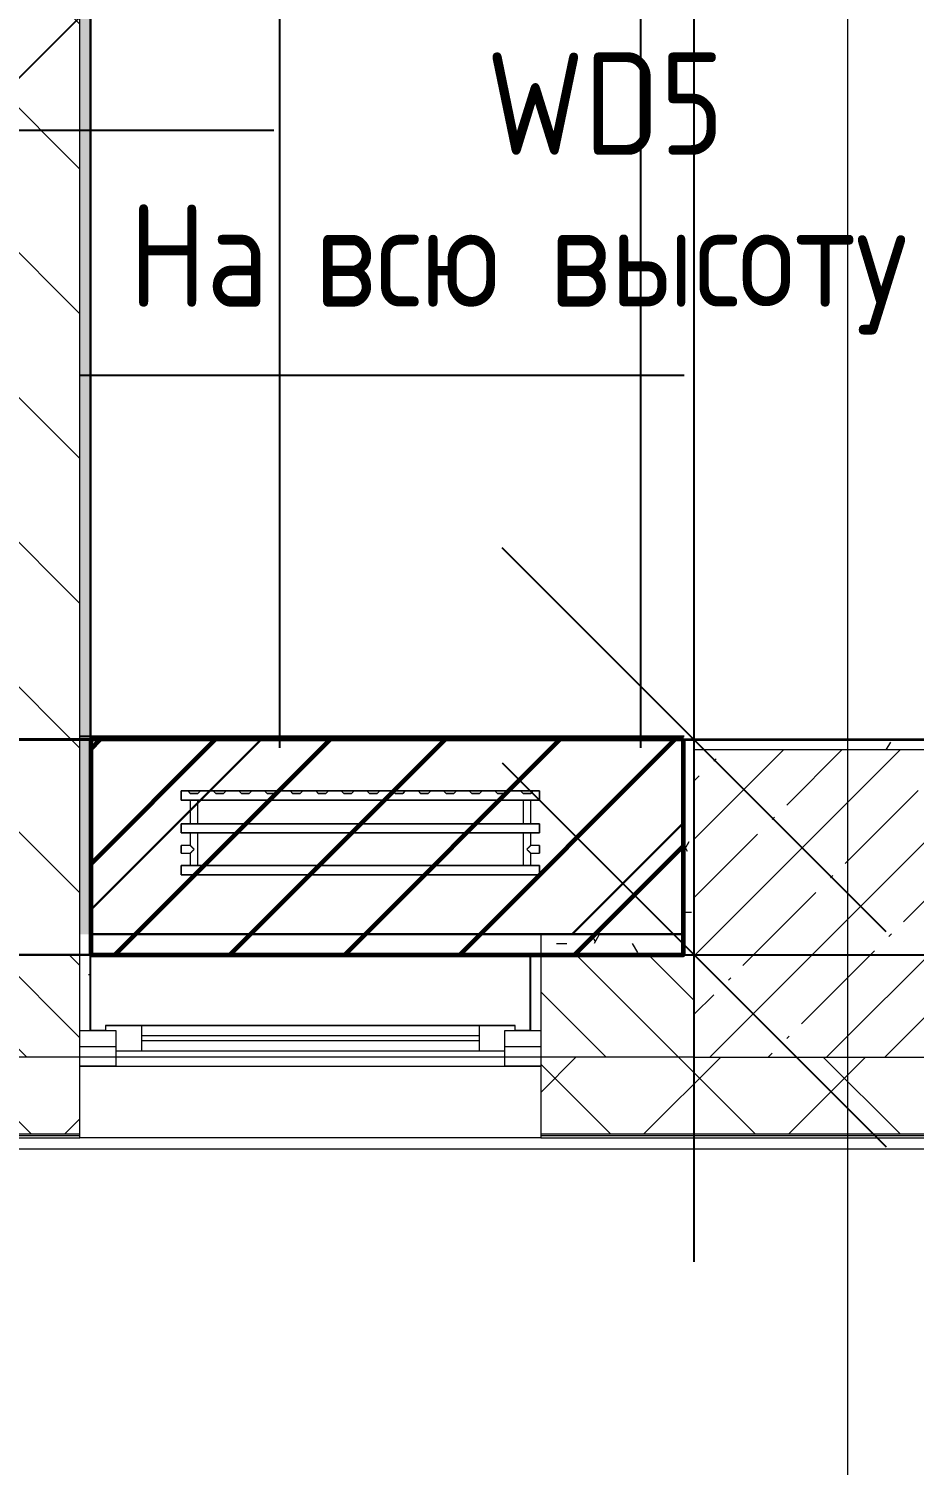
# Model space of a CAD drawing. Header units: millimetres. Extents: x -213911 to 415037, y -3642 to 107391.
# Drawn here: x 20675 to 22404, y -1034 to 1773 of the extents above; entities that cross this region are included whole.
import ezdxf

# ---------------------------------------------------------------- set-up
doc = ezdxf.new("R2010")
doc.units = ezdxf.units.MM
for name, color, linetype, lineweight in [('1)CF2', 3, 'Continuous', 30), ('5.5) Перег WD5', 3, 'Continuous', 40), ('7.6) CF6 монтаж НЗ', 182, 'Continuous', 50), ('7.7) CF4 монтаж НЗ', 134, 'Continuous', 60), ('A-FLOR', 7, 'Continuous', 9), ('A-GLAZ', 7, 'Continuous', 9), ('A-GLAZ-1', 7, 'Continuous', 5), ('A-WALL', 7, 'Continuous', 5), ('I-WALL', 7, 'Continuous', 5), ('S-COLS', 7, 'Continuous', 9), ('S-COLS-1', 7, 'Continuous', 5), ('Оси', 7, 'Continuous', 9)]:
    doc.layers.add(name, color=color, linetype=linetype, lineweight=lineweight)
doc.layers.add('3) CF4 монтаж', color=104, linetype='Continuous')
for name, color, linetype, lineweight, true_color in [('A-WALL-1', 9, 'Continuous', 5, 0x808080), ('A-WALL-FNSH-1', 9, 'Continuous', 5, 0x808080), ('M-EQPM-1', 7, 'Continuous', 9, 0xb2b2b2)]:
    doc.layers.add(name, color=color, linetype=linetype, lineweight=lineweight, true_color=true_color)
doc.styles.add('GOST Common_1', font='', dxfattribs={"width": 0.9, "height": 250})
doc.styles.add('ISOCPEUR_4', font='isocpeur.ttf', dxfattribs={"width": 0.9, "height": 1000})
doc.styles.get('GOST Common_1').set_extended_font_data('GOST Common')
doc.dimstyles.new('ISO-2_0_0_9К_Средний_округл2_1', dxfattribs={"dimscale": 304.8, "dimtxt": 995.981176, "dimasz": 2.46063, "dimexe": 1.968504, "dimexo": 0, "dimgap": 0, "dimtad": 1, "dimdec": 0, "dimrnd": 10, "dimzin": 0, "dimdsep": 46, "dimtxsty": 'ISOCPEUR_4', "dimblk1": 'OBLIQUE', "dimblk2": 'OBLIQUE', "dimsah": 1, "dimcen": 0.09, "dimdle": 1.968504, "dimazin": 0, "dimtfac": 1, "dimtdec": 4, "dimtix": 1, "dimtmove": 0, "dimatfit": 3, "dimfxl": 1, "dimtvp": 1, "dimtolj": 1, "dimtzin": 0, "dimarcsym": 2})
pattern_1 = [(0, (64.7, -136.06), (243.84, 60.96), [20.117, -162.763, 20.117, -162.763, -975.36]), (0, (64.7, -136.06), (243.84, 60.96), [-365.76, 20.117, -345.643, 20.117, -162.763, -426.72]), (0, (64.7, -136.06), (243.84, 60.96), [-914.4, 20.117, -101.803, 20.117, -284.683]), (120, (156.14, -105.58), (-174.71291, 180.69163), [20.117, -162.763, 20.117, -162.763, -975.36]), (120, (156.14, -105.58), (-174.71291, 180.69163), [-365.76, 20.117, -345.643, 20.117, -162.763, -426.72]), (120, (156.14, -105.58), (-174.71291, 180.69163), [-914.4, 20.117, -101.803, 20.117, -284.683]), (240, (186.62, 16.34), (-69.12709, -241.65163), [20.117, -162.763, 20.117, -162.763, -975.36]), (240, (186.62, 16.34), (-69.12709, -241.65163), [-365.76, 20.117, -345.643, 20.117, -162.763, -426.72]), (240, (186.62, 16.34), (-69.12709, -241.65163), [-914.4, 20.117, -101.803, 20.117, -284.683])]

# ---------------------------------------------------------------- blocks, each defined once
blk = doc.blocks.new('120_Окно_СКБ_1Ст - 120_Окно_СКБ_1Ст 900х2500_h_-V46-Объем проектирования 1 этажа')
at = {"layer": 'A-GLAZ'}
for p, q in [((-450, -127), (-450, -57)), ((-450, -57), (-380, -57)), ((-380, -57), (-380, -127)), ((380, -127), (380, -57)), ((380, -57), (450, -57)), ((450, -57), (450, -127)), ((380, -87), (-380, -87)), ((-380, -87), (-380, -127)), ((-330, -137), (-330, -87)), ((330, -137), (330, -87)), ((380, -127), (380, -87)), ((-380, -127), (-450, -127)), ((-380, -127), (-400, -127)), ((-400, -127), (-400, -137)), ((-400, -137), (400, -137)), ((400, -137), (-400, -137)), ((450, -127), (380, -127)), ((400, -127), (380, -127)), ((400, -137), (400, -127))]:
    blk.add_line(p, q, dxfattribs=at)
at = {"layer": 'A-GLAZ-1'}
for p, q in [((450, -57), (-450, -57)), ((-330, -107), (330, -107)), ((-430, -127), (-400, -127)), ((330, -117), (-330, -117)), ((400, -127), (430, -127))]:
    blk.add_line(p, q, dxfattribs=at)
blk = doc.blocks.new('BSC_Колонна _Прямоугольная - 600х600-V154-Объем проектирования 1 этажа')
at = {"layer": 'S-COLS-1'}
h = blk.add_hatch(dxfattribs=at)
h.set_pattern_fill('FP_156', color=256, style=0, pattern_type=2)
h.set_pattern_definition([(45, (-22210, -200), (-114.0493, 114.0493), []), (45, (-22095.95, -200), (-114.0493, 114.0493), [201.613, -40.323, 6.706, -33.617])])
h.paths.add_polyline_path([(300, -300), (300, 300), (-300, 300), (-300, -300)])
for p, q in [((300, 300), (-300, 300)), ((-300, 300), (-300, -300)), ((300, -300), (300, 300)), ((-300, -300), (300, -300))]:
    blk.add_line(p, q, dxfattribs=at)
blk = doc.blocks.new('radiator_prado_classic_z_tip_30_po exemplyaru - Classic Z Тип 30-500-30677900-Объем проектирования 1 этажа')
at = {"layer": 'M-EQPM-1'}
for p, q in [((0, 228), (0, 210)), ((700, 228), (0, 228)), ((0, 210), (0, 228)), ((0, 228), (12.5, 228)), ((12.5, 228), (37.5, 228)), ((37.5, 228), (12.5, 228)), ((12.5, 228), (37.5, 228)), ((12.5, 228), (17.5, 223)), ((12.5, 228), (17.5, 223)), ((32.5, 223), (37.5, 228)), ((37.5, 228), (32.5, 223)), ((37.5, 228), (62.5, 228)), ((62.5, 228), (87.5, 228)), ((87.5, 228), (62.5, 228)), ((62.5, 228), (87.5, 228)), ((62.5, 228), (67.5, 223)), ((62.5, 228), (67.5, 223)), ((82.5, 223), (87.5, 228)), ((87.5, 228), (82.5, 223)), ((87.5, 228), (112.5, 228)), ((112.5, 228), (137.5, 228)), ((137.5, 228), (112.5, 228)), ((112.5, 228), (137.5, 228)), ((112.5, 228), (117.5, 223)), ((112.5, 228), (117.5, 223)), ((132.5, 223), (137.5, 228)), ((137.5, 228), (132.5, 223)), ((137.5, 228), (162.5, 228)), ((162.5, 228), (187.5, 228)), ((187.5, 228), (162.5, 228)), ((162.5, 228), (187.5, 228)), ((162.5, 228), (167.5, 223)), ((162.5, 228), (167.5, 223)), ((182.5, 223), (187.5, 228)), ((187.5, 228), (182.5, 223)), ((187.5, 228), (212.5, 228)), ((212.5, 228), (237.5, 228)), ((237.5, 228), (212.5, 228)), ((212.5, 228), (237.5, 228)), ((212.5, 228), (217.5, 223)), ((212.5, 228), (217.5, 223)), ((232.5, 223), (237.5, 228)), ((237.5, 228), (232.5, 223)), ((237.5, 228), (262.5, 228)), ((262.5, 228), (287.5, 228)), ((287.5, 228), (262.5, 228)), ((262.5, 228), (287.5, 228)), ((262.5, 228), (267.5, 223)), ((262.5, 228), (267.5, 223)), ((282.5, 223), (287.5, 228)), ((287.5, 228), (282.5, 223)), ((287.5, 228), (312.5, 228)), ((312.5, 228), (337.5, 228)), ((337.5, 228), (312.5, 228)), ((312.5, 228), (337.5, 228)), ((312.5, 228), (317.5, 223)), ((312.5, 228), (317.5, 223)), ((332.5, 223), (337.5, 228)), ((337.5, 228), (332.5, 223)), ((337.5, 228), (362.5, 228)), ((362.5, 228), (387.5, 228)), ((387.5, 228), (362.5, 228)), ((362.5, 228), (387.5, 228)), ((362.5, 228), (367.5, 223)), ((362.5, 228), (367.5, 223)), ((382.5, 223), (387.5, 228)), ((387.5, 228), (382.5, 223)), ((387.5, 228), (412.5, 228)), ((412.5, 228), (437.5, 228)), ((437.5, 228), (412.5, 228)), ((412.5, 228), (437.5, 228)), ((412.5, 228), (417.5, 223)), ((412.5, 228), (417.5, 223)), ((432.5, 223), (437.5, 228)), ((437.5, 228), (432.5, 223)), ((437.5, 228), (462.5, 228)), ((462.5, 228), (487.5, 228)), ((487.5, 228), (462.5, 228)), ((462.5, 228), (487.5, 228)), ((462.5, 228), (467.5, 223)), ((462.5, 228), (467.5, 223)), ((482.5, 223), (487.5, 228)), ((487.5, 228), (482.5, 223)), ((487.5, 228), (512.5, 228)), ((512.5, 228), (537.5, 228)), ((537.5, 228), (512.5, 228)), ((512.5, 228), (537.5, 228)), ((512.5, 228), (517.5, 223)), ((512.5, 228), (517.5, 223)), ((532.5, 223), (537.5, 228)), ((537.5, 228), (532.5, 223)), ((537.5, 228), (562.5, 228)), ((562.5, 228), (587.5, 228)), ((587.5, 228), (562.5, 228)), ((562.5, 228), (587.5, 228)), ((562.5, 228), (567.5, 223)), ((562.5, 228), (567.5, 223)), ((582.5, 223), (587.5, 228)), ((587.5, 228), (582.5, 223)), ((587.5, 228), (612.5, 228)), ((612.5, 228), (637.5, 228)), ((637.5, 228), (612.5, 228)), ((612.5, 228), (637.5, 228)), ((612.5, 228), (617.5, 223)), ((617.5, 223), (612.5, 228)), ((632.5, 223), (637.5, 228)), ((637.5, 228), (632.5, 223)), ((637.5, 228), (662.5, 228)), ((662.5, 228), (687.5, 228)), ((687.5, 228), (662.5, 228)), ((662.5, 228), (687.5, 228)), ((662.5, 228), (667.5, 223)), ((662.5, 228), (667.5, 223)), ((682.5, 223), (687.5, 228)), ((687.5, 228), (682.5, 223)), ((689.2, 228), (700, 228)), ((700, 210), (700, 228)), ((700, 228), (700, 210)), ((0, 210), (700, 210)), ((17.8, 210), (0, 210)), ((32.5, 223), (17.5, 223)), ((17.5, 223), (32.5, 223)), ((17.5, 210), (17.5, 164)), ((17.5, 210), (17.5, 164)), ((17.8, 210), (17.5, 210)), ((17.5, 210), (17.8, 210)), ((17.8, 210), (17.5, 210)), ((17.5, 210), (32.5, 210)), ((32.2, 210), (17.8, 210)), ((17.8, 210), (32.2, 210)), ((32.2, 210), (17.8, 210)), ((32.5, 210), (32.2, 210)), ((32.2, 210), (32.5, 210)), ((32.5, 210), (32.2, 210)), ((667.8, 210), (32.2, 210)), ((32.5, 164), (32.5, 210)), ((32.5, 164), (32.5, 210)), ((82.5, 223), (67.5, 223)), ((67.5, 223), (82.5, 223)), ((132.5, 223), (117.5, 223)), ((117.5, 223), (132.5, 223)), ((182.5, 223), (167.5, 223)), ((167.5, 223), (182.5, 223)), ((232.5, 223), (217.5, 223)), ((217.5, 223), (232.5, 223)), ((282.5, 223), (267.5, 223)), ((267.5, 223), (282.5, 223)), ((332.5, 223), (317.5, 223)), ((317.5, 223), (332.5, 223)), ((382.5, 223), (367.5, 223)), ((367.5, 223), (382.5, 223)), ((432.5, 223), (417.5, 223)), ((417.5, 223), (432.5, 223)), ((482.5, 223), (467.5, 223)), ((467.5, 223), (482.5, 223)), ((532.5, 223), (517.5, 223)), ((517.5, 223), (532.5, 223)), ((582.5, 223), (567.5, 223)), ((567.5, 223), (582.5, 223)), ((632.5, 223), (617.5, 223)), ((617.5, 223), (632.5, 223)), ((682.5, 223), (667.5, 223)), ((667.5, 223), (682.5, 223)), ((667.5, 210), (667.5, 164)), ((667.5, 210), (667.5, 164)), ((667.8, 210), (667.5, 210)), ((667.5, 210), (682.5, 210)), ((667.8, 210), (667.5, 210)), ((667.5, 210), (667.8, 210)), ((668.5, 210), (667.8, 210)), ((682.2, 210), (667.8, 210)), ((667.8, 210), (682.2, 210)), ((671.2, 210), (668.5, 210)), ((673.1, 210), (671.2, 210)), ((682.2, 210), (673.1, 210)), ((682.5, 210), (682.2, 210)), ((682.5, 210), (682.2, 210)), ((682.2, 210), (682.5, 210)), ((700, 210), (682.2, 210)), ((682.5, 164), (682.5, 210)), ((682.5, 164), (682.5, 210)), ((700, 164), (0, 164)), ((0, 164), (0, 146)), ((0, 146), (0, 164)), ((0, 164), (17.8, 164)), ((0, 146), (700, 146)), ((18.5, 146), (0, 146)), ((17.8, 164), (17.5, 164)), ((17.5, 164), (17.8, 164)), ((17.8, 164), (17.5, 164)), ((17.5, 164), (32.5, 164)), ((17.5, 146), (17.5, 121.5)), ((17.5, 146), (17.5, 121.5)), ((17.5, 146), (18.5, 146)), ((18.5, 146), (17.5, 146)), ((17.5, 146), (18.5, 146)), ((32.5, 146), (17.5, 146)), ((32.2, 164), (17.8, 164)), ((17.8, 164), (32.2, 164)), ((32.2, 164), (17.8, 164)), ((18.5, 146), (32.2, 146)), ((32.2, 146), (18.5, 146)), ((18.5, 146), (32.2, 146)), ((32.5, 164), (32.2, 164)), ((32.2, 164), (32.5, 164)), ((32.5, 164), (32.2, 164)), ((32.2, 164), (667.8, 164)), ((32.2, 146), (32.5, 146)), ((32.5, 146), (32.2, 146)), ((32.2, 146), (32.5, 146)), ((667.8, 146), (32.2, 146)), ((32.5, 82), (32.5, 146)), ((32.5, 82), (32.5, 146)), ((667.8, 164), (667.5, 164)), ((667.5, 164), (682.5, 164)), ((667.8, 164), (667.5, 164)), ((667.5, 164), (667.8, 164)), ((667.5, 146), (667.5, 82)), ((667.5, 146), (667.5, 82)), ((667.5, 146), (667.8, 146)), ((682.5, 146), (667.5, 146)), ((667.5, 146), (667.8, 146)), ((667.8, 146), (667.5, 146)), ((675, 164), (667.8, 164)), ((682.2, 164), (667.8, 164)), ((667.8, 164), (682.2, 164)), ((667.8, 146), (675, 146)), ((667.8, 146), (681.5, 146)), ((681.5, 146), (667.8, 146)), ((678.7, 164), (675, 164)), ((675, 146), (681.5, 146)), ((682.2, 164), (678.7, 164)), ((681.5, 146), (682.5, 146)), ((681.5, 146), (682.5, 146)), ((682.5, 146), (681.5, 146)), ((700, 146), (681.5, 146)), ((682.5, 164), (682.2, 164)), ((682.5, 164), (682.2, 164)), ((682.2, 164), (682.5, 164)), ((682.2, 164), (700, 164)), ((682.5, 121.5), (682.5, 146)), ((682.5, 121.5), (682.5, 146)), ((700, 146), (700, 164)), ((700, 164), (700, 146)), ((17.5, 121.5), (0, 121.5)), ((17.5, 121.5), (0, 121.5)), ((0, 121.5), (0, 120.5)), ((0, 106.5), (0, 121.5)), ((0, 120.5), (0, 107.5)), ((0, 120.5), (0, 119.3)), ((0, 114), (0, 120.5)), ((0, 120.5), (0, 120.5)), ((0, 119.3), (0, 117.8)), ((0, 117.8), (0, 114)), ((0, 114), (0, 110.3)), ((0, 107.5), (0, 114)), ((700, 121.5), (682.5, 121.5)), ((700, 121.5), (682.5, 121.5)), ((700, 121.5), (700, 106.5)), ((700, 120.5), (700, 121.5)), ((700, 121.5), (700, 120.5)), ((700, 120.5), (700, 121.5)), ((700, 107.5), (700, 120.5)), ((700, 120.5), (700, 107.5)), ((700, 107.5), (700, 120.5)), ((0, 110.3), (0, 108.7)), ((0, 108.7), (0, 107.5)), ((0, 107.5), (0, 106.5)), ((0, 107.5), (0, 107.5)), ((0, 106.5), (17.5, 106.5)), ((0, 106.5), (17.5, 106.5)), ((17.5, 106.5), (17.5, 82)), ((17.5, 106.5), (17.5, 82)), ((682.5, 82), (682.5, 106.5)), ((682.5, 106.5), (700, 106.5)), ((682.5, 82), (682.5, 106.5)), ((682.5, 106.5), (700, 106.5)), ((700, 106.5), (700, 107.5)), ((700, 107.5), (700, 106.5)), ((700, 106.5), (700, 107.5)), ((700, 82), (0, 82)), ((0, 82), (0, 64)), ((0, 64), (0, 82)), ((0, 82), (18.5, 82)), ((700, 64), (0, 64)), ((0, 64), (700, 64)), ((18.5, 82), (17.5, 82)), ((17.5, 82), (18.5, 82)), ((18.5, 82), (17.5, 82)), ((17.5, 82), (32.5, 82)), ((32.2, 82), (18.5, 82)), ((18.5, 82), (32.2, 82)), ((32.2, 82), (18.5, 82)), ((32.5, 82), (32.2, 82)), ((32.2, 82), (32.5, 82)), ((32.5, 82), (32.2, 82)), ((32.2, 82), (667.8, 82)), ((667.8, 82), (667.5, 82)), ((667.5, 82), (682.5, 82)), ((667.8, 82), (667.5, 82)), ((667.5, 82), (667.8, 82)), ((669.7, 82), (667.8, 82)), ((681.5, 82), (667.8, 82)), ((667.8, 82), (681.5, 82)), ((681.5, 82), (669.7, 82)), ((682.5, 82), (681.5, 82)), ((682.5, 82), (681.5, 82)), ((681.5, 82), (682.5, 82)), ((681.5, 82), (700, 82)), ((700, 64), (700, 82)), ((700, 82), (700, 64))]:
    blk.add_line(p, q, dxfattribs=at)
for points, knots in [([(18.5, 120.5), (18.4, 120.6), (18.3, 120.7), (18.1, 120.9), (17.9, 121.1), (17.8, 121.2), (17.7, 121.3), (17.5, 121.5), (17.5, 121.5), (17.5, 121.5)], [0.7142857, 0.7142857, 0.7142857, 0.7142857, 0.75, 0.7857143, 0.8214286, 0.8571429, 0.8928571, 0.9285714, 1, 1, 1, 1]), ([(17.5, 121.5), (17.5, 121.5), (17.5, 121.5), (17.7, 121.3), (17.8, 121.2), (17.9, 121.1), (18.1, 120.9), (18.3, 120.7), (18.4, 120.6), (18.5, 120.5)], [0, 0, 0, 0, 0.0714286, 0.1071429, 0.1428571, 0.1785714, 0.2142857, 0.25, 0.2857143, 0.2857143, 0.2857143, 0.2857143]), ([(17.5, 121.5), (17.5, 121.5), (17.5, 121.5), (17.7, 121.3), (17.8, 121.2), (17.9, 121.1), (18.1, 120.9), (18.3, 120.7), (18.4, 120.6), (18.5, 120.5)], [0, 0, 0, 0, 0.0714286, 0.1071429, 0.1428571, 0.1785714, 0.2142857, 0.25, 0.2857143, 0.2857143, 0.2857143, 0.2857143]), ([(25, 114), (24.5, 114.5), (23.6, 115.4), (22.4, 116.6), (21.6, 117.4), (21.1, 117.9), (20.8, 118.2), (20.5, 118.5), (20.2, 118.8), (19.8, 119.1), (19.6, 119.4), (19.3, 119.7), (19, 120), (18.7, 120.3), (18.5, 120.5), (18.3, 120.7), (18.1, 120.9), (17.9, 121.1), (17.8, 121.2), (17.7, 121.3), (17.5, 121.5), (17.5, 121.5), (17.5, 121.5)], [0, 0, 0, 0, 0.142857, 0.285714, 0.357143, 0.392857, 0.428571, 0.464286, 0.5, 0.535714, 0.571429, 0.607143, 0.642857, 0.678571, 0.714286, 0.75, 0.785714, 0.821429, 0.857143, 0.892857, 0.928571, 1, 1, 1, 1]), ([(17.5, 106.5), (17.5, 106.5), (17.5, 106.5), (17.7, 106.7), (17.8, 106.8), (17.9, 106.9), (18.1, 107.1), (18.3, 107.3), (18.5, 107.5), (18.7, 107.7), (19, 108), (19.3, 108.3), (19.6, 108.6), (19.8, 108.9), (20.3, 109.3), (20.7, 109.7), (21.1, 110.1), (21.6, 110.6), (22.4, 111.4), (23.6, 112.6), (24.5, 113.5), (25, 114)], [0, 0, 0, 0, 0.071429, 0.107143, 0.142857, 0.178571, 0.214286, 0.25, 0.285714, 0.321429, 0.357143, 0.392857, 0.428571, 0.464286, 0.5, 0.571429, 0.607143, 0.642857, 0.714286, 0.857143, 1, 1, 1, 1]), ([(22.1, 116.9), (21.9, 117.1), (21.6, 117.4), (21.1, 117.9), (20.8, 118.2), (20.5, 118.5), (20.2, 118.8), (19.9, 119.2), (19.7, 119.3), (19.6, 119.4)], [0.2857143, 0.2857143, 0.2857143, 0.2857143, 0.3571429, 0.3928571, 0.4285714, 0.4642857, 0.5, 0.5357143, 0.5714286, 0.5714286, 0.5714286, 0.5714286]), ([(19.6, 119.4), (19.7, 119.3), (19.9, 119.2), (20.3, 118.7), (20.7, 118.3), (21.1, 117.9), (21.6, 117.4), (21.9, 117.1), (22.1, 116.9)], [0.4285714, 0.4285714, 0.4285714, 0.4285714, 0.4642857, 0.5, 0.5714286, 0.6071429, 0.6428571, 0.7142857, 0.7142857, 0.7142857, 0.7142857]), ([(19.6, 119.4), (19.7, 119.3), (19.8, 119.1), (20.3, 118.7), (20.7, 118.3), (21.1, 117.9), (21.6, 117.4), (21.9, 117.1), (22.1, 116.9)], [0.4285714, 0.4285714, 0.4285714, 0.4285714, 0.4642857, 0.5, 0.5714286, 0.6071429, 0.6428571, 0.7142857, 0.7142857, 0.7142857, 0.7142857]), ([(675, 114), (675.5, 114.5), (676.4, 115.4), (677.6, 116.6), (678.4, 117.4), (678.9, 117.9), (679.2, 118.2), (679.5, 118.5), (679.8, 118.8), (680.1, 119.2), (680.4, 119.4), (680.7, 119.7), (681, 120), (681.3, 120.3), (681.5, 120.5), (681.7, 120.7), (681.9, 120.9), (682.1, 121.1), (682.2, 121.2), (682.3, 121.3), (682.5, 121.5), (682.5, 121.5), (682.5, 121.5)], [0, 0, 0, 0, 0.142857, 0.285714, 0.357143, 0.392857, 0.428571, 0.464286, 0.5, 0.535714, 0.571429, 0.607143, 0.642857, 0.678571, 0.714286, 0.75, 0.785714, 0.821429, 0.857143, 0.892857, 0.928571, 1, 1, 1, 1]), ([(682.5, 106.5), (682.5, 106.5), (682.5, 106.5), (682.3, 106.7), (682.2, 106.8), (682.1, 106.9), (681.9, 107.1), (681.7, 107.3), (681.5, 107.5), (681.3, 107.7), (681, 108), (680.7, 108.3), (680.4, 108.6), (680.1, 108.8), (679.7, 109.3), (679.3, 109.7), (678.9, 110.1), (678.4, 110.6), (677.6, 111.4), (676.4, 112.6), (675.5, 113.5), (675, 114)], [0, 0, 0, 0, 0.071429, 0.107143, 0.142857, 0.178571, 0.214286, 0.25, 0.285714, 0.321429, 0.357143, 0.392857, 0.428571, 0.464286, 0.5, 0.571429, 0.607143, 0.642857, 0.714286, 0.857143, 1, 1, 1, 1]), ([(680.4, 119.4), (680.3, 119.3), (680.1, 119.2), (679.7, 118.7), (679.3, 118.3), (678.9, 117.9), (678.4, 117.4), (678.1, 117.1), (677.9, 116.9)], [0.4285714, 0.4285714, 0.4285714, 0.4285714, 0.4642857, 0.5, 0.5714286, 0.6071429, 0.6428571, 0.7142857, 0.7142857, 0.7142857, 0.7142857]), ([(680.4, 119.4), (680.3, 119.3), (680.1, 119.2), (679.7, 118.7), (679.3, 118.3), (678.9, 117.9), (678.4, 117.4), (678.1, 117.1), (677.9, 116.9)], [0.4285714, 0.4285714, 0.4285714, 0.4285714, 0.4642857, 0.5, 0.5714286, 0.6071429, 0.6428571, 0.7142857, 0.7142857, 0.7142857, 0.7142857]), ([(677.9, 116.9), (678.1, 117.1), (678.4, 117.4), (678.9, 117.9), (679.2, 118.2), (679.5, 118.5), (679.8, 118.8), (680.1, 119.2), (680.3, 119.3), (680.4, 119.4)], [0.2857143, 0.2857143, 0.2857143, 0.2857143, 0.3571429, 0.3928571, 0.4285714, 0.4642857, 0.5, 0.5357143, 0.5714286, 0.5714286, 0.5714286, 0.5714286]), ([(682.5, 121.5), (682.5, 121.5), (682.5, 121.5), (682.3, 121.3), (682.2, 121.2), (682.1, 121.1), (681.9, 120.9), (681.7, 120.7), (681.6, 120.6), (681.5, 120.5)], [0, 0, 0, 0, 0.0714286, 0.1071429, 0.1428571, 0.1785714, 0.2142857, 0.25, 0.2857143, 0.2857143, 0.2857143, 0.2857143]), ([(682.5, 121.5), (682.5, 121.5), (682.5, 121.5), (682.3, 121.3), (682.2, 121.2), (682.1, 121.1), (681.9, 120.9), (681.7, 120.7), (681.6, 120.6), (681.5, 120.5)], [0, 0, 0, 0, 0.0714286, 0.1071429, 0.1428571, 0.1785714, 0.2142857, 0.25, 0.2857143, 0.2857143, 0.2857143, 0.2857143]), ([(681.5, 120.5), (681.6, 120.6), (681.7, 120.7), (681.9, 120.9), (682.1, 121.1), (682.2, 121.2), (682.3, 121.3), (682.5, 121.5), (682.5, 121.5), (682.5, 121.5)], [0.7142857, 0.7142857, 0.7142857, 0.7142857, 0.75, 0.7857143, 0.8214286, 0.8571429, 0.8928571, 0.9285714, 1, 1, 1, 1]), ([(17.5, 106.5), (17.5, 106.5), (17.5, 106.5), (17.7, 106.7), (17.8, 106.8), (17.9, 106.9), (18.1, 107.1), (18.3, 107.3), (18.4, 107.4), (18.5, 107.5)], [0, 0, 0, 0, 0.0714286, 0.1071429, 0.1428571, 0.1785714, 0.2142857, 0.25, 0.2857143, 0.2857143, 0.2857143, 0.2857143]), ([(18.5, 107.5), (18.4, 107.4), (18.3, 107.3), (18.1, 107.1), (17.9, 106.9), (17.8, 106.8), (17.7, 106.7), (17.5, 106.5), (17.5, 106.5), (17.5, 106.5)], [0.7142857, 0.7142857, 0.7142857, 0.7142857, 0.75, 0.7857143, 0.8214286, 0.8571429, 0.8928571, 0.9285714, 1, 1, 1, 1]), ([(18.5, 107.5), (18.4, 107.4), (18.3, 107.3), (18.1, 107.1), (17.9, 106.9), (17.8, 106.8), (17.7, 106.7), (17.5, 106.5), (17.5, 106.5), (17.5, 106.5)], [0.7142857, 0.7142857, 0.7142857, 0.7142857, 0.75, 0.7857143, 0.8214286, 0.8571429, 0.8928571, 0.9285714, 1, 1, 1, 1]), ([(19.6, 108.6), (19.7, 108.7), (19.9, 108.8), (20.3, 109.3), (20.7, 109.7), (21.1, 110.1), (21.6, 110.6), (21.9, 110.9), (22.1, 111.1)], [0.4285714, 0.4285714, 0.4285714, 0.4285714, 0.4642857, 0.5, 0.5714286, 0.6071429, 0.6428571, 0.7142857, 0.7142857, 0.7142857, 0.7142857]), ([(22.1, 111.1), (21.9, 110.9), (21.6, 110.6), (21.1, 110.1), (20.8, 109.8), (20.5, 109.5), (20.2, 109.2), (19.9, 108.8), (19.7, 108.7), (19.6, 108.6)], [0.2857143, 0.2857143, 0.2857143, 0.2857143, 0.3571429, 0.3928571, 0.4285714, 0.4642857, 0.5, 0.5357143, 0.5714286, 0.5714286, 0.5714286, 0.5714286]), ([(22.1, 111.1), (21.9, 110.9), (21.6, 110.6), (21.1, 110.1), (20.8, 109.8), (20.5, 109.5), (20.2, 109.2), (19.8, 108.9), (19.7, 108.7), (19.6, 108.6)], [0.2857143, 0.2857143, 0.2857143, 0.2857143, 0.3571429, 0.3928571, 0.4285714, 0.4642857, 0.5, 0.5357143, 0.5714286, 0.5714286, 0.5714286, 0.5714286]), ([(677.9, 111.1), (678.1, 110.9), (678.4, 110.6), (678.9, 110.1), (679.2, 109.8), (679.5, 109.5), (679.8, 109.2), (680.1, 108.8), (680.3, 108.7), (680.4, 108.6)], [0.2857143, 0.2857143, 0.2857143, 0.2857143, 0.3571429, 0.3928571, 0.4285714, 0.4642857, 0.5, 0.5357143, 0.5714286, 0.5714286, 0.5714286, 0.5714286]), ([(677.9, 111.1), (678.1, 110.9), (678.4, 110.6), (678.9, 110.1), (679.2, 109.8), (679.5, 109.5), (679.8, 109.2), (680.1, 108.8), (680.3, 108.7), (680.4, 108.6)], [0.2857143, 0.2857143, 0.2857143, 0.2857143, 0.3571429, 0.3928571, 0.4285714, 0.4642857, 0.5, 0.5357143, 0.5714286, 0.5714286, 0.5714286, 0.5714286]), ([(680.4, 108.6), (680.3, 108.7), (680.1, 108.8), (679.7, 109.3), (679.3, 109.7), (678.9, 110.1), (678.4, 110.6), (678.1, 110.9), (677.9, 111.1)], [0.4285714, 0.4285714, 0.4285714, 0.4285714, 0.4642857, 0.5, 0.5714286, 0.6071429, 0.6428571, 0.7142857, 0.7142857, 0.7142857, 0.7142857]), ([(681.5, 107.5), (681.6, 107.4), (681.7, 107.3), (681.9, 107.1), (682.1, 106.9), (682.2, 106.8), (682.3, 106.7), (682.5, 106.5), (682.5, 106.5), (682.5, 106.5)], [0.7142857, 0.7142857, 0.7142857, 0.7142857, 0.75, 0.7857143, 0.8214286, 0.8571429, 0.8928571, 0.9285714, 1, 1, 1, 1]), ([(681.5, 107.5), (681.6, 107.4), (681.7, 107.3), (681.9, 107.1), (682.1, 106.9), (682.2, 106.8), (682.3, 106.7), (682.5, 106.5), (682.5, 106.5), (682.5, 106.5)], [0.7142857, 0.7142857, 0.7142857, 0.7142857, 0.75, 0.7857143, 0.8214286, 0.8571429, 0.8928571, 0.9285714, 1, 1, 1, 1]), ([(682.5, 106.5), (682.5, 106.5), (682.5, 106.5), (682.3, 106.7), (682.2, 106.8), (682.1, 106.9), (681.9, 107.1), (681.7, 107.3), (681.6, 107.4), (681.5, 107.5)], [0, 0, 0, 0, 0.0714286, 0.1071429, 0.1428571, 0.1785714, 0.2142857, 0.25, 0.2857143, 0.2857143, 0.2857143, 0.2857143])]:
    blk.add_open_spline(points, degree=3, knots=knots, dxfattribs=at)
for points in [[(19.6, 119.4), (19.5, 119.5), (19.3, 119.7), (19, 120), (18.7, 120.3), (18.6, 120.4), (18.5, 120.5)], [(18.5, 120.5), (18.6, 120.4), (18.7, 120.3), (19, 120), (19.3, 119.7), (19.5, 119.5), (19.6, 119.4)], [(18.5, 120.5), (18.6, 120.4), (18.7, 120.3), (19, 120), (19.3, 119.7), (19.5, 119.5), (19.6, 119.4)], [(25, 114), (24.5, 114.5), (23.6, 115.4), (22.6, 116.4), (22.1, 116.9)], [(22.1, 116.9), (22.6, 116.4), (23.6, 115.4), (24.5, 114.5), (25, 114)], [(22.1, 116.9), (22.6, 116.4), (23.6, 115.4), (24.5, 114.5), (25, 114)], [(22.1, 111.1), (22.6, 111.6), (23.6, 112.6), (24.5, 113.5), (25, 114)], [(25, 114), (24.5, 113.5), (23.6, 112.6), (22.6, 111.6), (22.1, 111.1)], [(25, 114), (24.5, 113.5), (23.6, 112.6), (22.6, 111.6), (22.1, 111.1)], [(677.9, 116.9), (677.4, 116.4), (676.4, 115.4), (675.5, 114.5), (675, 114)], [(677.9, 116.9), (677.4, 116.4), (676.4, 115.4), (675.5, 114.5), (675, 114)], [(675, 114), (675.5, 114.5), (676.4, 115.4), (677.4, 116.4), (677.9, 116.9)], [(675, 114), (675.5, 113.5), (676.4, 112.6), (677.4, 111.6), (677.9, 111.1)], [(675, 114), (675.5, 113.5), (676.4, 112.6), (677.4, 111.6), (677.9, 111.1)], [(677.9, 111.1), (677.4, 111.6), (676.4, 112.6), (675.5, 113.5), (675, 114)], [(681.5, 120.5), (681.4, 120.4), (681.3, 120.3), (681, 120), (680.7, 119.7), (680.5, 119.5), (680.4, 119.4)], [(681.5, 120.5), (681.4, 120.4), (681.3, 120.3), (681, 120), (680.7, 119.7), (680.5, 119.5), (680.4, 119.4)], [(680.4, 119.4), (680.5, 119.5), (680.7, 119.7), (681, 120), (681.3, 120.3), (681.4, 120.4), (681.5, 120.5)], [(18.5, 107.5), (18.6, 107.6), (18.7, 107.7), (19, 108), (19.3, 108.3), (19.5, 108.5), (19.6, 108.6)], [(19.6, 108.6), (19.5, 108.5), (19.3, 108.3), (19, 108), (18.7, 107.7), (18.6, 107.6), (18.5, 107.5)], [(19.6, 108.6), (19.5, 108.5), (19.3, 108.3), (19, 108), (18.7, 107.7), (18.6, 107.6), (18.5, 107.5)], [(680.4, 108.6), (680.5, 108.5), (680.7, 108.3), (681, 108), (681.3, 107.7), (681.4, 107.6), (681.5, 107.5)], [(680.4, 108.6), (680.5, 108.5), (680.7, 108.3), (681, 108), (681.3, 107.7), (681.4, 107.6), (681.5, 107.5)], [(681.5, 107.5), (681.4, 107.6), (681.3, 107.7), (681, 108), (680.7, 108.3), (680.5, 108.5), (680.4, 108.6)]]:
    blk.add_open_spline(points, degree=3, dxfattribs=at)
blk = doc.blocks.new('_Oblique')
at = {"color": 0, "linetype": 'ByBlock', "lineweight": -2}
blk.add_line((-0.5, -0.5), (0.5, 0.5), dxfattribs=at)
blk = doc.blocks.new('*D2160')
at = {"layer": '7.6) CF6 монтаж НЗ', "color": 0, "lineweight": -2, "transparency": 16777216}
for p, q in [((17345.7, 384.9), (17345.7, 2175.1)), ((20553.7, 384.9), (20553.7, 2175.1)), ((16745.7, 1575.1), (21153.7, 1575.1))]:
    blk.add_line(p, q, dxfattribs=at)
at = {"layer": 'Defpoints', "color": 0, "transparency": 16777216}
for p in [(20553.7, 1575.1), (17345.7, 384.9), (20553.7, 384.9)]:
    blk.add_point(p, dxfattribs=at)
at = {"layer": '7.6) CF6 монтаж НЗ', "color": 0, "lineweight": -2, "transparency": 16777216, "xscale": 750, "yscale": 750, "zscale": 750, "rotation": 180}
blk.add_blockref('_Oblique', (17345.7, 1575.1), dxfattribs=at)
at = {"layer": '7.6) CF6 монтаж НЗ', "color": 0, "lineweight": -2, "transparency": 16777216, "xscale": 750, "yscale": 750, "zscale": 750}
blk.add_blockref('_Oblique', (20553.7, 1575.1), dxfattribs=at)
at = {"layer": '7.6) CF6 монтаж НЗ', "color": 0, "transparency": 16777216, "insert": (18949.7, 2075.1), "char_height": 1000, "attachment_point": 5, "style": 'ISOCPEUR_4'}
blk.add_mtext('\\A1;3210', dxfattribs=at)
blk = doc.blocks.new('*D2161')
at = {"layer": '7.6) CF6 монтаж НЗ', "color": 0, "lineweight": -2, "transparency": 16777216}
for p, q in [((21974.7, 383.9), (21974.7, 3953.3)), ((20574.7, 383.9), (22574.7, 383.9)), ((21974.7, -636.1), (21974.7, 383.9)), ((20574.7, -36.1), (22574.7, -36.1))]:
    blk.add_line(p, q, dxfattribs=at)
at = {"layer": 'Defpoints', "color": 0, "transparency": 16777216}
for p in [(20574.7, 383.9), (21974.7, 383.9), (20574.7, -36.1)]:
    blk.add_point(p, dxfattribs=at)
at = {"layer": '7.6) CF6 монтаж НЗ', "color": 0, "lineweight": -2, "transparency": 16777216, "xscale": 750, "yscale": 750, "zscale": 750}
for p, rotation in [((21974.7, 383.9), 90), ((21974.7, -36.1), 270)]:
    blk.add_blockref('_Oblique', p, dxfattribs=dict(at, rotation=rotation))
at = {"layer": '7.6) CF6 монтаж НЗ', "color": 0, "transparency": 16777216, "insert": (21474.7, 3053.3), "char_height": 1000, "attachment_point": 5, "rotation": 90, "style": 'ISOCPEUR_4'}
blk.add_mtext('\\A1;420', dxfattribs=at)
blk = doc.blocks.new('*D2174')
at = {"layer": '7.7) CF4 монтаж НЗ', "color": 0, "lineweight": -2, "transparency": 16777216}
for p, q in [((20795.7, 384.9), (20795.7, 2657.4)), ((47453.7, 364.9), (47453.7, 2657.4)), ((20195.7, 2057.4), (48053.7, 2057.4))]:
    blk.add_line(p, q, dxfattribs=at)
at = {"layer": 'Defpoints', "color": 0, "transparency": 16777216}
for p in [(47453.7, 2057.4), (20795.7, 384.9), (47453.7, 364.9)]:
    blk.add_point(p, dxfattribs=at)
at = {"layer": '7.7) CF4 монтаж НЗ', "color": 0, "lineweight": -2, "transparency": 16777216, "xscale": 750, "yscale": 750, "zscale": 750, "rotation": 180}
blk.add_blockref('_Oblique', (20795.7, 2057.4), dxfattribs=at)
at = {"layer": '7.7) CF4 монтаж НЗ', "color": 0, "lineweight": -2, "transparency": 16777216, "xscale": 750, "yscale": 750, "zscale": 750}
blk.add_blockref('_Oblique', (47453.7, 2057.4), dxfattribs=at)
at = {"layer": '7.7) CF4 монтаж НЗ', "color": 0, "lineweight": 25, "transparency": 16777216, "insert": (34124.7, 2557.4), "char_height": 1000, "attachment_point": 5, "style": 'ISOCPEUR_4'}
blk.add_mtext('\\A1;26660', dxfattribs=at)
blk = doc.blocks.new('*D2175')
at = {"layer": '7.7) CF4 монтаж НЗ', "color": 0, "lineweight": -2, "transparency": 16777216}
for p, q in [((19789.6, 384.9), (19789.6, 1134.9)), ((20795.7, 384.9), (19189.6, 384.9)), ((19789.6, -36.1), (19789.6, 384.9)), ((20795.7, -36.1), (19189.6, -36.1)), ((19789.6, -36.1), (19789.6, -786.1))]:
    blk.add_line(p, q, dxfattribs=at)
at = {"layer": 'Defpoints', "color": 0, "transparency": 16777216}
for p in [(19789.6, 384.9), (20795.7, 384.9), (20795.7, -36.1)]:
    blk.add_point(p, dxfattribs=at)
at = {"layer": '7.7) CF4 монтаж НЗ', "color": 0, "lineweight": -2, "transparency": 16777216, "xscale": 750, "yscale": 750, "zscale": 750}
for p, rotation in [((19789.6, 384.9), 270), ((19789.6, -36.1), 90)]:
    blk.add_blockref('_Oblique', p, dxfattribs=dict(at, rotation=rotation))
at = {"layer": '7.7) CF4 монтаж НЗ', "color": 0, "lineweight": 25, "transparency": 16777216, "insert": (19289.6, 174.4), "char_height": 1000, "attachment_point": 5, "rotation": 90, "style": 'ISOCPEUR_4'}
blk.add_mtext('\\A1;420', dxfattribs=at)

msp = doc.modelspace()

# ---------------------------------------------------------------- hatches: boundary and pattern name
at = {"layer": '1)CF2'}
h = msp.add_hatch(dxfattribs=at)
h.set_pattern_fill('ANSI31', color=256, scale=220)
h.paths.add_polyline_path([(29254.4, 383.9), (26494.2, 383.9), (26494.2, 23.9), (29254.4, 23.9)])
h.paths.add_polyline_path([(25603.7, 384.9), (22719.7, 384.9), (22719.7, 3.9), (25603.7, 3.9)])
h.paths.add_polyline_path([(21953.7, 384.9), (20795.7, 384.9), (20795.7, 3.9), (21953.7, 3.9)])
at = {"layer": '3) CF4 монтаж'}
h = msp.add_hatch(dxfattribs=at)
h.set_pattern_fill('ANSI37', color=256, scale=222, angle=45, style=0)
h.set_pattern_definition([(90, (-13372.8, -41900.36), (-704.85, 0), []), (180, (-13372.8, -41900.36), (-6e-14, -704.85), [])])
h.paths.add_polyline_path([(29233.4, 368.1), (29254.4, 368.1), (29254.4, 6817.1), (27584.7, 6817.1), (27584.7, 7507.1), (26224.7, 7507.1), (26224.7, 6817.1), (26204.7, 6817.1), (26204.7, 368.1), (28752.6, 368.1)])
h.paths.add_polyline_path([(22700.7, 368.1), (25604.7, 368.1), (25604.7, 6817.1), (25034.7, 6818.1), (25034.7, 7527.1), (22574.7, 7527.1), (22574.7, 7127.1), (22554.7, 7127.1), (22554.7, 6328.6), (23174.7, 6328.6), (23174.7, 5728.6), (22554.7, 5728.6), (22554.7, 3928.6), (23174.7, 3928.6), (23174.7, 3328.6), (22554.7, 3328.6), (22554.7, 1528.6), (23174.7, 1528.6), (23174.7, 928.6), (22554.7, 928.6), (22554.7, 368.1)])
h.paths.add_polyline_path([(21954.7, 368.1), (21954.7, 5728.6), (20774.7, 5728.6), (20775.7, 368.1), (21933.7, 368.1)])
h.paths.add_polyline_path([(26774.7, 928.6), (26774.7, 1528.6), (27974.7, 1528.6), (27974.7, 928.6), (27426.3, 928.6)])
h.paths.add_polyline_path([(25574.7, 928.6), (24374.7, 928.6), (24374.7, 1528.6), (25574.7, 1528.6), (25574.7, 1181.5)])
h.paths.add_polyline_path([(27974.7, 3328.6), (26774.7, 3328.6), (26774.7, 3928.6), (27974.7, 3928.6), (27974.7, 3536.8)])
h.paths.add_polyline_path([(24773.8, 3328.6), (24374.7, 3328.6), (24374.7, 3928.6), (25574.7, 3928.6), (25574.7, 3328.6)])
h.paths.add_polyline_path([(27804.4, 5728.6), (26774.7, 5728.6), (26774.7, 6328.6), (27974.7, 6328.6), (27974.7, 5728.6)])
h.paths.add_polyline_path([(24773.8, 5728.6), (24374.7, 5728.6), (24374.7, 6328.6), (25574.7, 6328.6), (25574.7, 5728.6), (25034.7, 5728.6)])
h.paths.add_polyline_path([(20774.7, 6061.3), (20774.7, 6061.4), (20774.7, 6328.6), (21039.5, 6328.6), (21039.5, 6362.5), (21169.9, 6328.6), (21954.7, 6328.6), (21954.7, 7127.1), (21934.7, 7127.1), (21934.7, 7507.1), (20774.7, 7507.1), (20774.7, 6725.2), (20810.8, 6590.9), (20774.7, 6590.9), (20774.7, 6061.4)])
at = {"layer": '7.7) CF4 монтаж НЗ'}
h = msp.add_hatch(dxfattribs=at)
h.set_pattern_fill('ANSI31', color=256, scale=50)
h.paths.add_polyline_path([(21953.7, 384.9), (20795.7, 384.9), (20795.7, -36.1), (21953.7, -36.1)])
h.paths.add_polyline_path([(22720.7, 384.9), (25624.7, 384.9), (25624.7, -36.1), (22720.7, -36.1)])
h.paths.add_polyline_path([(26493.2, 383.9), (29274.4, 383.9), (29274.4, -36.1), (26493.2, -36.1)])
at = {"layer": 'A-WALL'}
h = msp.add_hatch(dxfattribs=at)
h.set_pattern_fill('FP_2', color=256, style=0, pattern_type=2)
h.set_pattern_definition([(135, (64.7, -136.06), (-70.71068, -70.71068), [])])
h.paths.add_polyline_path([(7724.7, -236.1), (7724.7, -36.1), (6894.7, -36.1), (6894.7, -236.1)])
h.paths.add_polyline_path([(19424.7, -236.1), (20774.7, -236.1), (20774.7, -36.1), (19424.7, -36.1), (19424.7, -216.1)])
h.paths.add_polyline_path([(14924.7, -236.1), (15674.7, -236.1), (15674.7, -36.1), (14924.7, -36.1), (14924.7, -216.1)])
h.paths.add_polyline_path([(16574.7, -236.1), (16724.7, -236.1), (16724.7, -36.1), (16574.7, -36.1), (16574.7, -234.1)])
h.paths.add_polyline_path([(21674.7, -236.1), (21974.7, -236.1), (21974.7, -36.1), (21674.7, -36.1), (21674.7, -216.1)])
h.paths.add_polyline_path([(9974.7, -236.1), (9974.7, -36.1), (9224.4, -36.1), (9224.4, -236.1), (9424.4, -236.1)])
h.paths.add_polyline_path([(22574.7, -236.1), (22699.7, -236.1), (22699.7, -36.1), (22574.7, -36.1), (22574.7, -216.1)])
h.paths.add_polyline_path([(12120.3, -236.1), (12224.7, -236.1), (12224.7, -36.1), (12074.7, -36.1), (12074.7, -236.1)])
h.paths.add_polyline_path([(27374.7, -236.1), (28374.4, -236.1), (28374.4, -36.1), (27374.7, -36.1), (27374.7, -216.1)])
h.paths.add_polyline_path([(26474.7, -236.1), (26474.7, -36.1), (26224.7, -36.1), (26224.7, -236.1)])
h.paths.add_polyline_path([(25499.7, -236.1), (25624.7, -236.1), (25624.7, -36.1), (25499.7, -36.1), (25499.7, -216.1)])
h = msp.add_hatch(dxfattribs=at)
h.set_pattern_fill('FP_24', color=256, style=0, pattern_type=2)
h.set_pattern_definition([(45, (64.7, -136.06), (-141.42136, 141.42136), []), (135, (64.7, -136.06), (-141.42136, -141.42136), [])])
h.paths.add_polyline_path([(75756.8, -386.1), (75764.7, -386.1), (75764.7, -236.1), (74044.7, -236.1), (74044.7, -386.1), (75544.7, -386.1)])
h.paths.add_polyline_path([(70724.7, -386.1), (70724.7, -236.1), (67124.7, -236.1), (67124.7, -386.1), (69886.1, -386.1)])
h.paths.add_polyline_path([(72300.8, -386.1), (72344.7, -386.1), (72344.7, -236.1), (71624.7, -237.9), (71624.7, -386.1), (72144.7, -386.1)])
h.paths.add_polyline_path([(65224.7, -386.1), (66224.7, -386.1), (66224.7, -236.1), (65224.7, -236.1), (65224.7, -254.1)])
h.paths.add_polyline_path([(63774.7, -386.1), (64324.7, -386.1), (64324.7, -236.1), (63774.7, -236.1), (63774.7, -257.4)])
h.paths.add_polyline_path([(60974.7, -386.1), (61674.7, -386.1), (61674.7, -236.1), (60974.7, -236.1), (60974.7, -264.3)])
h.paths.add_polyline_path([(60074.7, -386.1), (60074.7, -236.1), (59324.7, -236.1), (59324.7, -386.1)])
h.paths.add_polyline_path([(57224.7, -386.1), (57224.7, -236.1), (56474.7, -236.1), (56474.7, -386.1)])
h.paths.add_polyline_path([(53374.7, -386.1), (53374.7, -236.1), (51936.2, -236.1), (51936.2, -386.1)])
h.paths.add_polyline_path([(49836.2, -386.1), (49836.2, -236.1), (49124.7, -236.1), (49124.7, -386.1), (49255.4, -386.1)])
h.paths.add_polyline_path([(48224.7, -386.1), (48224.7, -236.1), (47474.7, -236.1), (47474.7, -386.1)])
h.paths.add_polyline_path([(44374.7, -386.1), (44374.7, -236.1), (42802.2, -236.1), (42802.2, -386.1)])
h.paths.add_polyline_path([(38940.1, -386.1), (39104.7, -386.1), (39104.7, -236.1), (38054.7, -236.1), (38054.7, -386.1)])
h.paths.add_polyline_path([(40702.2, -386.1), (40702.2, -236.1), (40004.7, -236.1), (40004.7, -386.1)])
h.paths.add_polyline_path([(36877, -386.1), (37154.7, -386.1), (37154.7, -236.1), (36034.7, -236.1), (36034.7, -386.1)])
h.paths.add_polyline_path([(33934.7, -386.1), (33934.7, -236.1), (33074.7, -236.1), (33074.7, -386.1)])
h.paths.add_polyline_path([(30274.7, -386.1), (30274.7, -236.1), (29274.4, -236.1), (29274.4, -386.1)])
h.paths.add_polyline_path([(28374.4, -386.1), (28374.4, -236.1), (27374.7, -236.1), (27374.7, -386.1)])
h.paths.add_polyline_path([(26474.7, -386.1), (26474.7, -236.1), (25499.7, -236.1), (25499.7, -386.1)])
h.paths.add_polyline_path([(22699.7, -386.1), (22699.7, -236.1), (21674.7, -236.1), (21674.7, -386.1)])
h.paths.add_polyline_path([(19424.7, -386.1), (20774.7, -386.1), (20774.7, -236.1), (19424.7, -236.1), (19424.7, -367.6)])
h.paths.add_polyline_path([(17324.7, -386.1), (17324.7, -236.1), (16574.7, -236.1), (16574.7, -386.1)])
h.paths.add_polyline_path([(14924.7, -386.1), (15674.7, -386.1), (15674.7, -236.1), (14924.7, -236.1), (14924.7, -378.8)])
h.paths.add_polyline_path([(12120.3, -386.1), (12824.7, -384.1), (12824.7, -236.1), (12074.7, -236.1), (12074.7, -386.1)])
h.paths.add_polyline_path([(7994.1, -386.1), (8324.4, -386.1), (8324.4, -236.1), (6894.7, -236.1), (6894.7, -386.1), (7724.7, -386.1)])
h.paths.add_polyline_path([(9224.4, -386.1), (9974.7, -386.1), (9974.7, -236.1), (9224.4, -236.1), (9224.4, -254.1)])
h.paths.add_polyline_path([(174.7, -386.1), (3794.7, -386.1), (3794.7, -236.1), (-195.3, -236.1), (-195.3, -386.1), (-45.3, -386.1)])
at = {"layer": 'I-WALL'}
h = msp.add_hatch(dxfattribs=at)
h.set_pattern_fill('FP_23', color=256, style=0, pattern_type=2)
h.set_pattern_definition([(135, (64.7, -136.06), (-141.4214, -141.4214), [])])
h.paths.add_polyline_path([(20774.7, -36.1), (20774.7, 7543.9), (20574.7, 7543.9), (20574.7, -36.1)])
h = msp.add_hatch(dxfattribs=at)
h.set_pattern_fill('FP_191', color=256, style=0, pattern_type=2)
h.set_pattern_definition(pattern_1)
h.paths.add_polyline_path([(20794.7, 3.9), (20793.7, 7523.9), (20774.7, 7543.9), (20774.7, 3.9)])
h.paths.add_polyline_path([(20794.7, 7523.9), (20794.7, 7543.9), (20774.7, 7543.9)])
h = msp.add_hatch(dxfattribs=at)
h.set_pattern_fill('FP_191', color=256, style=0, pattern_type=2)
h.set_pattern_definition(pattern_1)
h.paths.add_polyline_path([(21974.7, 3.9), (21974.7, 383.9), (21954.7, 383.9), (21954.7, 4.9), (21959.9, 4.7)])
h = msp.add_hatch(dxfattribs=at)
h.set_pattern_fill('FP_191', color=256, style=0, pattern_type=2)
h.set_pattern_definition(pattern_1)
h.paths.add_polyline_path([(21974.7, 363.9), (22574.7, 363.9), (22574.7, 383.9), (21974.7, 383.9)])
h = msp.add_hatch(dxfattribs=at)
h.set_pattern_fill('FP_191', color=256, style=0, pattern_type=2)
h.set_pattern_definition(pattern_1)
h.paths.add_polyline_path([(21674.7, -36.1), (21974.7, -36.1), (21974.7, 3.9), (21674.7, 3.9), (21674.7, -16.1)])
h.paths.add_polyline_path([(20774.7, -36.1), (20795.7, -36.1), (20794.7, 3.9), (20774.7, 3.9), (20774.7, -16.1)])
h = msp.add_hatch(dxfattribs=at)
h.set_pattern_fill('FP_191', color=256, style=0, pattern_type=2)
h.set_pattern_definition(pattern_1)
h.paths.add_polyline_path([(20794.7, -184.1), (20794.7, -36.1), (20774.7, -36.1), (20774.7, -184.1)])

# ---------------------------------------------------------------- linework, layer by layer
at = {"layer": '1)CF2'}
msp.add_lwpolyline([(21953.7, 384.9), (20795.7, 384.9), (20795.7, 3.9), (21953.7, 3.9)], close=True, dxfattribs=at)
at = {"layer": '7.7) CF4 монтаж НЗ'}
msp.add_lwpolyline([(21953.7, 384.9), (20795.7, 384.9), (20795.7, -36.1), (21953.7, -36.1)], close=True, dxfattribs=at)
at = {"layer": 'A-FLOR'}
for p, q in [((20794.7, 3.9), (20794.7, 7522.9)), ((21974.7, 383.9), (21974.7, 3463.9)), ((22719.7, 383.9), (21954.7, 383.9)), ((21954.7, 383.9), (21954.7, 4.9))]:
    msp.add_line(p, q, dxfattribs=at)
at = {"layer": 'A-WALL'}
for p, q in [((20794.7, 3.9), (20795.7, 3.9)), ((21954.7, 3.9), (21674.7, 3.9)), ((21974.7, -236.1), (14924.7, -236.1)), ((19424.7, -386.1), (20774.7, -386.1)), ((19424.7, -389.1), (20774.7, -389.1)), ((21674.7, -386.1), (22699.7, -386.1)), ((21674.7, -389.1), (22699.7, -389.1)), ((72344.7, -416.1), (-225.3, -416.1)), ((21674.7, -394.1), (20774.7, -394.1))]:
    msp.add_line(p, q, dxfattribs=at)
at = {"layer": 'A-WALL-1'}
for p, q in [((20774.7, -386.1), (20774.7, 7543.9)), ((20795.7, -36.1), (20795.7, 3.9)), ((21674.7, 3.9), (21674.7, -386.1)), ((21954.7, 4.9), (21954.7, 3.9)), ((19404.7, -36.1), (20794.7, -36.1)), ((20794.7, -184.1), (20794.7, -36.1)), ((21654.7, -36.1), (21974.7, -36.1)), ((21654.7, -36.1), (21654.7, -184.1)), ((20774.7, -184.1), (20794.7, -184.1)), ((21654.7, -184.1), (21674.7, -184.1))]:
    msp.add_line(p, q, dxfattribs=at)
at = {"layer": 'A-WALL-FNSH-1'}
for p, q in [((20795.7, 4.9), (20795.7, 7522.9)), ((21953.7, 384.9), (21953.7, 4.9)), ((22720.7, 384.9), (21953.7, 384.9)), ((21674.7, 4.9), (21674.7, 3.9)), ((21674.7, 4.9), (21954.7, 4.9)), ((20795.7, -36.1), (20794.7, -36.1)), ((20795.7, -184.1), (20795.7, -36.1)), ((21653.7, -36.1), (21653.7, -184.1)), ((21654.7, -36.1), (21653.7, -36.1)), ((20794.7, -184.1), (20795.7, -184.1)), ((21653.7, -184.1), (21654.7, -184.1)), ((20774.7, -394.1), (20774.7, -386.1)), ((21674.7, -386.1), (21674.7, -394.1)), ((19424.7, -394.1), (20774.7, -394.1)), ((21674.7, -394.1), (22699.7, -394.1))]:
    msp.add_line(p, q, dxfattribs=at)
at = {"layer": 'I-WALL'}
for p, q in [((20795.7, 4.9), (20795.7, 3.9)), ((20795.7, 4.9), (21674.7, 4.9)), ((20795.7, 3.9), (21674.7, 3.9)), ((21653.7, -36.1), (20795.7, -36.1)), ((20844.7, -216.1), (20774.7, -216.1)), ((21674.7, -216.1), (21604.7, -216.1))]:
    msp.add_line(p, q, dxfattribs=at)
at = {"layer": 'Оси'}
msp.add_lwpolyline([(22274.7, -2042.3), (22274.7, 2957.7), (22274.7, 22262), (22274.7, 27262)], dxfattribs=at)

# ---------------------------------------------------------------- block references
at = {"layer": 'A-GLAZ', "color": 3, "rotation": 180}
msp.add_blockref('120_Окно_СКБ_1Ст - 120_Окно_СКБ_1Ст 900х2500_h_-V46-Объем проектирования 1 этажа', (21224.7, -311.1), dxfattribs=at)
at = {"layer": 'M-EQPM-1'}
msp.add_blockref('radiator_prado_classic_z_tip_30_po exemplyaru - Classic Z Тип 30-500-30677900-Объем проектирования 1 этажа', (20972.7, 55.9), dxfattribs=at)
at = {"layer": 'S-COLS'}
msp.add_blockref('BSC_Колонна _Прямоугольная - 600х600-V154-Объем проектирования 1 этажа', (22274.7, 63.9), dxfattribs=at)

# ---------------------------------------------------------------- texts
at = {"layer": '5.5) Перег WD5', "color": 18, "true_color": 0x000000, "char_height": 200, "attachment_point": 1, "style": 'GOST Common_1'}
for s, insert, width in [('WD5', (21568.5, 1726.8), 584.43), ('На', (20869.9, 1429.9), 360.759), ('всю', (21233, 1429.9), 476.202), ('высоту', (21691.4, 1429.9), 981.265)]:
    msp.add_mtext(s, dxfattribs=dict(at, insert=insert, width=width))

# ---------------------------------------------------------------- dimensions: what is measured, and where the dimension line sits
at = {"layer": '7.6) CF6 монтаж НЗ'}
dim = msp.add_linear_dim(base=(21974.7, 383.9), p1=(20574.7, -36.1), p2=(20574.7, 383.9), angle=90, dimstyle='ISO-2_0_0_9К_Средний_округл2_1', override={"dimpost": '<>'}, dxfattribs=at)
dim.commit()
dim.dimension.update_dxf_attribs({"geometry": '*D2161', "text_midpoint": (21974.7, 3053.3), "dimtype": 160})
dim = msp.add_linear_dim(base=(20553.7, 1575.1), p1=(17345.7, 384.9), p2=(20553.7, 384.9), dimstyle='ISO-2_0_0_9К_Средний_округл2_1', override={"dimpost": '<>'}, dxfattribs=at)
dim.commit()
dim.dimension.update_dxf_attribs({"geometry": '*D2160', "text_midpoint": (18949.7, 2075.1)})
at = {"layer": '7.7) CF4 монтаж НЗ', "color": 18, "lineweight": 25, "true_color": 0x000000}
dim = msp.add_linear_dim(base=(47453.7, 2057.4), p1=(20795.7, 384.9), p2=(47453.7, 364.9), dimstyle='ISO-2_0_0_9К_Средний_округл2_1', override={"dimpost": '<>'}, dxfattribs=at)
dim.commit()
dim.dimension.update_dxf_attribs({"geometry": '*D2174', "text_midpoint": (34124.7, 2557.4)})
dim = msp.add_linear_dim(base=(19789.6, 384.9), p1=(20795.7, -36.1), p2=(20795.7, 384.9), angle=90, dimstyle='ISO-2_0_0_9К_Средний_округл2_1', override={"dimpost": '<>'}, dxfattribs=at)
dim.commit()
dim.dimension.update_dxf_attribs({"geometry": '*D2175', "text_midpoint": (19289.6, 174.4)})

doc.saveas('drawing.dxf')
